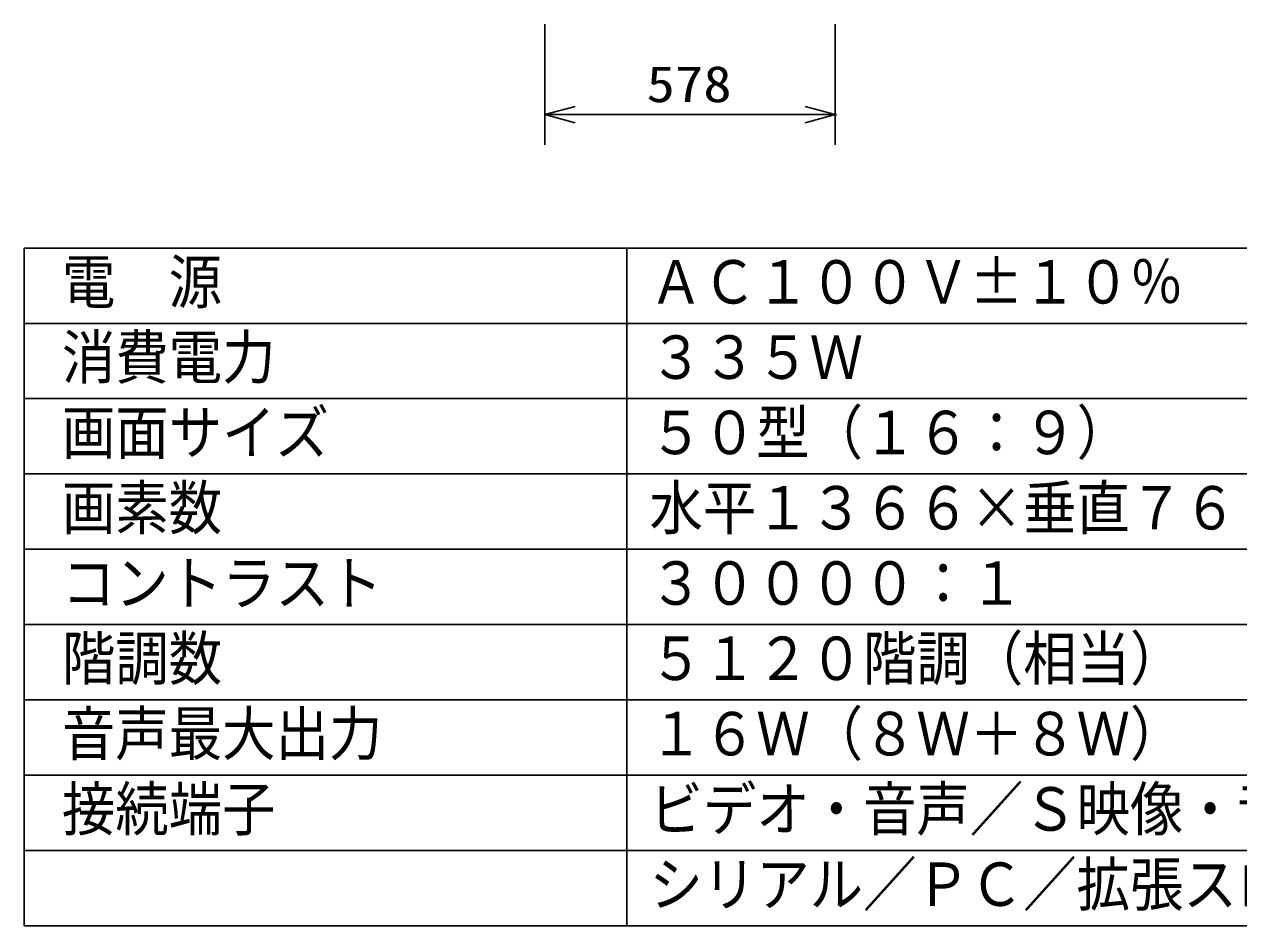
# Model space of a CAD drawing. Units: millimetres, scale not verified. Extents: x -63 to 63, y -57 to 57.
# Drawn here: x -62.5 to 18.1, y -56.5 to 3.4 of the extents above; entities that cross this region are included whole.
import ezdxf
from ezdxf.enums import TextEntityAlignment as Align

# ---------------------------------------------------------------- set-up
doc = ezdxf.new("R2010")
doc.units = ezdxf.units.MM
doc.header["$LTSCALE"] = 0.190236
doc.header["$PDMODE"] = 32
doc.header["$PDSIZE"] = 0.0951
for name, color, linetype in [('0-0_MOJI1', 2, 'Continuous'), ('0-2_WAKU', 1, 'Continuous'), ('0-4_SUNPO', 3, 'Continuous'), ('0-5_Defpoints', 7, 'Continuous')]:
    doc.layers.add(name, color=color, linetype=linetype)
doc.styles.add('ＭＳ ゴシック', font='')
doc.styles.get('ＭＳ ゴシック').set_extended_font_data('MS Gothic')

# ---------------------------------------------------------------- blocks, each defined once
blk = doc.blocks.new('_OPEN30')
at = {"layer": '0-5_Defpoints'}
blk.add_line((0, 0), (-1, 0), dxfattribs=at)
blk.add_lwpolyline([(-1, 0.26795), (0, 0), (-1, -0.26795)], dxfattribs=at)

msp = doc.modelspace()

# ---------------------------------------------------------------- linework, layer by layer
at = {"layer": '0-2_WAKU', "color": 4}
for p, q in [((-62.5001, -11.5), (62.5001, -11.5)), ((-62.5001, -11.5), (-62.5001, -56.5001)), ((-22.5, -11.5), (-22.5, -56.5001)), ((62.5001, -56.5001), (-62.5001, -56.5001))]:
    msp.add_line(p, q, dxfattribs=at)
at = {"layer": '0-2_WAKU'}
for p, q in [((-62.5001, -16.5), (62.5001, -16.5)), ((-62.5001, -21.5), (62.5001, -21.5)), ((-62.5001, -26.5), (62.5001, -26.5)), ((-62.5001, -31.5001), (62.5001, -31.5001)), ((-62.5001, -36.5001), (62.5001, -36.5001)), ((-62.5001, -41.5001), (62.5001, -41.5001)), ((-62.5001, -46.5001), (62.5001, -46.5001)), ((-62.5001, -51.5001), (62.5001, -51.5001))]:
    msp.add_line(p, q, dxfattribs=at)
at = {"layer": '0-4_SUNPO'}
for p, q in [((-27.943, 3.3583), (-27.943, -4.6417)), ((-8.6664, 3.3583), (-8.6664, -4.6417)), ((-25.943, -2.6417), (-10.6664, -2.6417))]:
    msp.add_line(p, q, dxfattribs=at)
at = {"layer": '0-5_Defpoints'}
msp.add_point((-8.6664, -2.6417), dxfattribs=at)

# ---------------------------------------------------------------- block references
at = {"layer": '0-4_SUNPO', "xscale": 2, "yscale": 2, "rotation": 180}
msp.add_blockref('_OPEN30', (-27.943, -2.6417), dxfattribs=at)
at = {"layer": '0-4_SUNPO', "xscale": 2, "yscale": 2}
msp.add_blockref('_OPEN30', (-8.6664, -2.6417), dxfattribs=at)

# ---------------------------------------------------------------- texts
at = {"layer": '0-0_MOJI1', "style": 'ＭＳ ゴシック', "width": 0.9}
for s, p in [('電  源', (-60.0001, -16.0551)), ('ＡＣ１００Ｖ±１０％\u3000５０Ｈｚ／６０Ｈｚ', (-21, -16.0551)), ('消費電力', (-60.0001, -21.0552)), ('３３５Ｗ', (-21, -21.0552)), ('画面サイズ', (-60.0001, -26.0552)), ('５０型（１６：９）', (-21, -26.0552)), ('画素数', (-60.0001, -31.0552)), ('水平１３６６×垂直７６８\u3000画素', (-21, -31.0552)), ('コントラスト', (-60.0001, -36.0552)), ('３００００：１', (-21, -36.0552)), ('階調数', (-60.0001, -41.0552)), ('５１２０階調（相当）', (-21, -41.0552)), ('音声最大出力', (-60.0001, -46.0552)), ('１６Ｗ（８Ｗ＋８Ｗ）', (-21, -46.0552)), ('接続端子', (-60.0001, -51.0552)), ('ビデオ・音声／Ｓ映像・音声／外部スピーカ', (-21, -51.0552)), ('シリアル／ＰＣ／拡張スロット２、３', (-21, -56.0552))]:
    msp.add_text(s, height=2.887, dxfattribs=at).set_placement(p, align=Align.BOTTOM_LEFT)
at = {"layer": '0-4_SUNPO', "style": 'ＭＳ ゴシック', "width": 1.15}
msp.add_text('578', height=2.406, dxfattribs=at).set_placement((-21.1918, -2.5321), align=Align.BOTTOM_LEFT)

doc.saveas('drawing.dxf')
